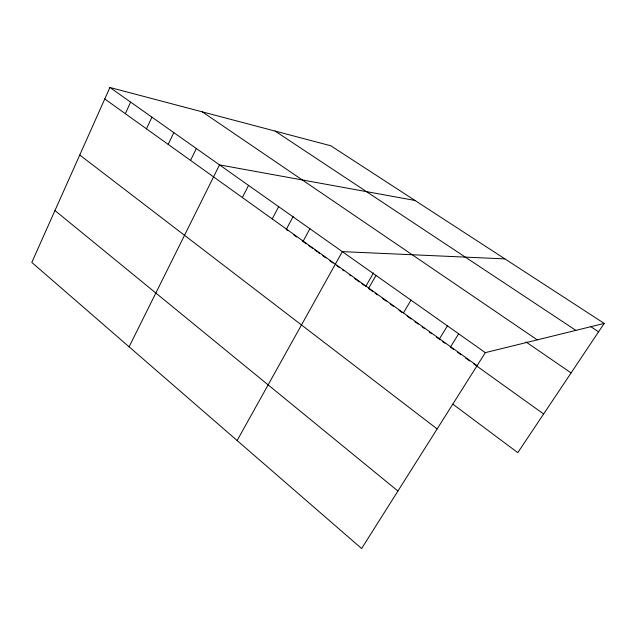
<?xml version="1.0" encoding="UTF-8"?>
<svg xmlns="http://www.w3.org/2000/svg" width="636" height="636" viewBox="0 0 636 636"><rect width="100%" height="100%" fill="white"/><g stroke="black" fill="none" stroke-linecap="round" stroke-linejoin="round"><path stroke-width="0.95" d="M109.909 87.474L31.8 262.414L361.622 548.526L485.324 352.638L604.2 323.406L330.807 145.779L109.909 87.474L485.324 352.638M125.34 113.693L130.619 102.102M146.479 128.83L151.917 117.143M168.206 144.396L173.811 132.606M190.554 160.407L196.333 148.514M129.108 346.819L219.515 164.891L414.966 200.459M242.364 197.526L248.557 185.402M272.232 218.919L278.671 206.668M293.14 216.526L286.24 229.501L287.854 230.653M303.205 241.108L309.899 228.729M237.133 440.533L342.319 251.625L504.881 258.884M365.724 286.47L373.507 272.884M368.737 288.052L375.995 275.412M403.431 312.912L410.999 300.136M439.524 338.765L447.41 325.855M458.643 333.805L450.407 347.161L453.611 349.458M604.2 323.406L517.784 452.641L452.808 404.13M590.319 326.371L598.587 331.801M275.078 131.072L575.874 330.37M202.304 111.864L537.253 339.87M525.964 341.953L571.096 372.911M104.781 98.962L477.087 365.676M293.49 234.7L296.718 237.013M302.339 241.036L306.234 243.834M308.579 245.512L312.475 248.31M314.82 249.988L317.157 251.657M317.952 252.23L319.542 253.367M322.714 255.648L325.894 257.922M329.869 260.768L333.049 263.05M336.897 265.808L339.211 267.47M342.295 269.68L343.838 270.785M349.236 274.649L350.802 275.778M354.729 278.592L359.443 281.971M361.797 283.656L364.158 285.341M368.872 288.72L372.799 291.542M375.153 293.228L377.514 294.921M382.228 298.3L386.155 301.114M390.178 304L393.398 306.306M399.026 310.336L402.246 312.642M407.072 316.1L411.039 318.946M414.998 321.784L418.17 324.058M422.137 326.904L424.514 328.605M429.26 332.008L431.613 333.693M436.312 337.056L440.223 339.863M442.577 341.548L444.922 343.233M457.626 352.336L460.83 354.634M465.647 358.084L469.654 360.954M473.653 363.824L543.637 413.98M79.754 155.001L437.147 428.934M54.966 210.532L397.929 491.032"/></g></svg>
